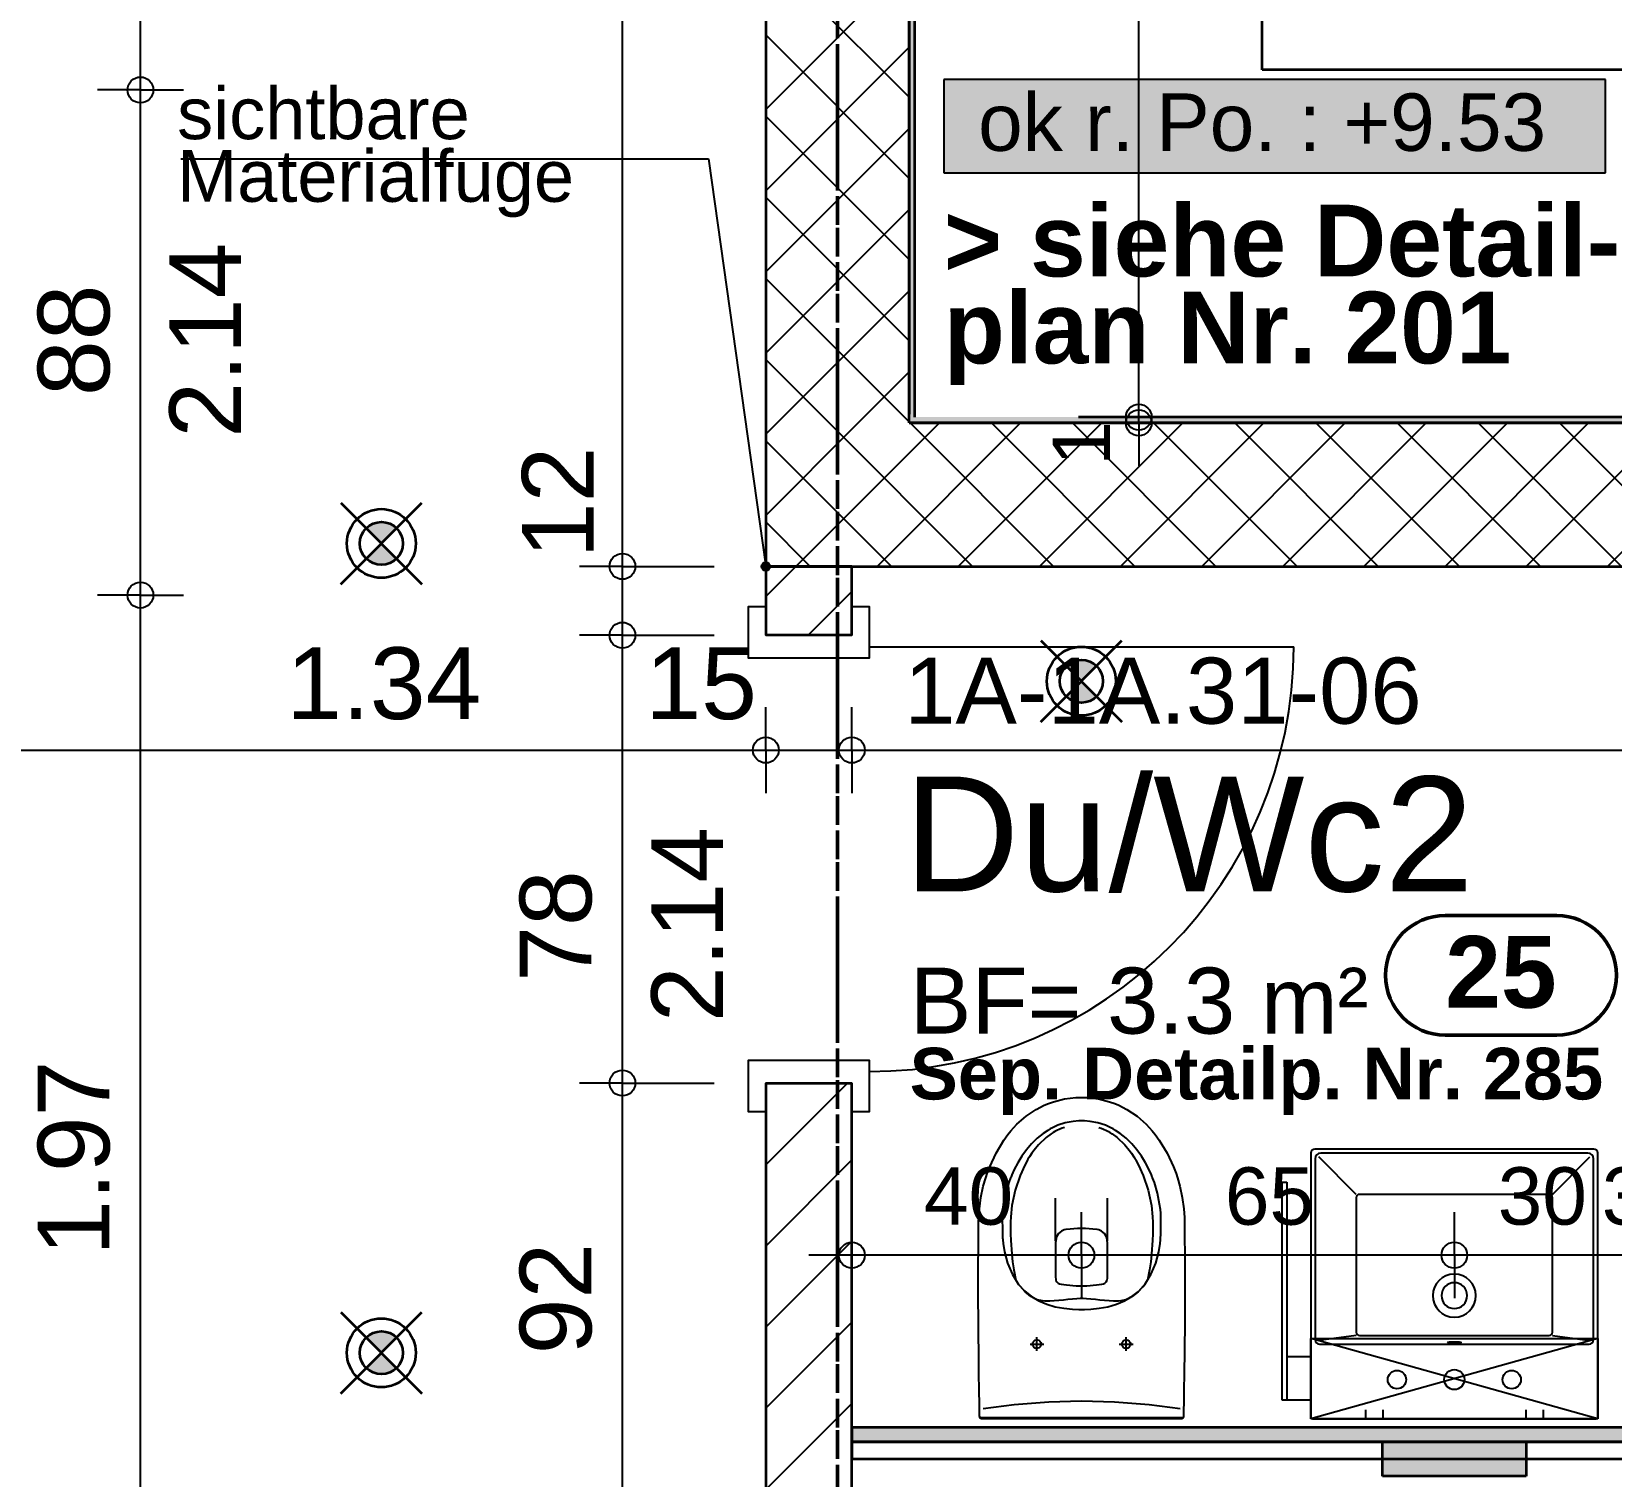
# Model space of a CAD drawing. Header units: centimetres. Extents: x 0.3 to 84.3, y 0.3 to 59.7.
# Drawn here: x 40.36 to 45.86, y 28.48 to 33.51 of the extents above; entities that cross this region are included whole.
import ezdxf

# ---------------------------------------------------------------- set-up
doc = ezdxf.new("R2010")
doc.units = ezdxf.units.CM
for name, pattern in [('AUSGEZOGEN', [0]), ('LINIE_23', [0.79, 0.4, -0.13, 0, -0.13, 0, -0.13]), ('PHANTOM', [63.5, 31.75, -6.35, 6.35, -6.35, 6.35, -6.35]), ('RAND', [44.45, 12.7, -6.35, 12.7, -6.35, 0, -6.35]), ('VERDECKT', [9.525, 6.35, -3.175])]:
    doc.linetypes.add(name, pattern=pattern)
for name, color, linetype, lineweight in [('Bauachsen grob', 7, 'RAND', 25), ('Daemmung', 7, 'AUSGEZOGEN', 35), ('Detailmasse', 7, 'AUSGEZOGEN', 25), ('Lauflinie', 7, 'AUSGEZOGEN', 25), ('Leichtbauwaende', 7, 'AUSGEZOGEN', 35), ('Raumbezeichnung', 7, 'AUSGEZOGEN', 35), ('Text Koten', 7, 'AUSGEZOGEN', 50), ('Text Werkplan Ausfuehrung', 7, 'AUSGEZOGEN', 50), ('Tuerzarge', 7, 'AUSGEZOGEN', 25), ('Wand Beton bewehrt', 7, 'AUSGEZOGEN', 35), ('Wand Mauerwerk tragend', 7, 'AUSGEZOGEN', 35), ('Werkplan- Ausfuehrungsmasse', 7, 'AUSGEZOGEN', 25)]:
    doc.layers.add(name, color=color, linetype=linetype, lineweight=lineweight)
for name, color, linetype, lineweight, true_color in [('Elektro Apparate', 7, 'AUSGEZOGEN', 35, 0x656565), ('Fachplaner Sanitaer', 7, 'AUSGEZOGEN', 35, 0x656565), ('Sanitaer Apparate', 7, 'AUSGEZOGEN', 35, 0x656565), ('Sanitaer Vermassung', 7, 'AUSGEZOGEN', 35, 0x656565)]:
    doc.layers.add(name, color=color, linetype=linetype, lineweight=lineweight, true_color=true_color)
doc.styles.add('ARIAL', font='ARIAL.TTF')

msp = doc.modelspace()

# ---------------------------------------------------------------- hatches: boundary and pattern name
at = {"layer": 'Daemmung', "linetype": 'AUSGEZOGEN', "lineweight": 35}
msp.add_hatch(color=254, dxfattribs=at).paths.add_polyline_path([(43.416, 38.5297), (43.416, 32.1497), (49.796, 32.1497), (49.796, 32.1697), (43.436, 32.1697), (43.436, 38.5297)])
at = {"layer": 'Elektro Apparate', "linetype": 'AUSGEZOGEN', "lineweight": 35}
h = msp.add_hatch(color=40, dxfattribs=at)
h.paths.add_polyline_path([(41.629, 31.6767), (41.576, 31.7297), (41.523, 31.6767), (41.5292, 31.6711), (41.5593, 31.6566), (41.5927, 31.6566), (41.6228, 31.6711)])
h.paths.add_polyline_path([(41.523, 31.7828), (41.576, 31.7297), (41.629, 31.7828), (41.6228, 31.7884), (41.5927, 31.8029), (41.5593, 31.8029), (41.5292, 31.7884)])
h = msp.add_hatch(color=40, dxfattribs=at)
h.paths.add_polyline_path([(44.069, 31.1967), (44.016, 31.2497), (43.963, 31.1967), (43.9692, 31.1911), (43.9993, 31.1766), (44.0327, 31.1766), (44.0628, 31.1911)])
h.paths.add_polyline_path([(43.963, 31.3028), (44.016, 31.2497), (44.069, 31.3028), (44.0628, 31.3084), (44.0327, 31.3229), (43.9993, 31.3229), (43.9692, 31.3084)])
h = msp.add_hatch(color=40, dxfattribs=at)
h.paths.add_polyline_path([(41.629, 28.8567), (41.576, 28.9097), (41.523, 28.8567), (41.5292, 28.8511), (41.5593, 28.8366), (41.5927, 28.8366), (41.6228, 28.8511)])
h.paths.add_polyline_path([(41.523, 28.9628), (41.576, 28.9097), (41.629, 28.9628), (41.6228, 28.9684), (41.5927, 28.9829), (41.5593, 28.9829), (41.5292, 28.9684)])
at = {"layer": 'Fachplaner Sanitaer', "linetype": 'AUSGEZOGEN', "lineweight": 35, "true_color": 0xedf5de}
msp.add_hatch(color=7, dxfattribs=at).paths.add_polyline_path([(45.566, 28.5997), (45.566, 28.4797), (45.066, 28.4797), (45.066, 28.5997)], flags=16)
at = {"layer": 'Leichtbauwaende', "linetype": 'AUSGEZOGEN', "lineweight": 25, "true_color": 0xababab}
msp.add_hatch(color=253, dxfattribs=at).paths.add_polyline_path([(43.216, 28.5997), (47.586, 28.5997), (47.586, 28.6497), (43.216, 28.6497)])
at = {"layer": 'Text Koten', "linetype": 'AUSGEZOGEN', "lineweight": 25, "true_color": 0xf1f1f1}
msp.add_hatch(color=7, dxfattribs=at).paths.add_polyline_path([(45.8427, 33.3458), (43.536, 33.3458), (43.536, 33.0214), (45.8427, 33.0214)])
at = {"layer": 'Text Werkplan Ausfuehrung', "linetype": 'AUSGEZOGEN', "lineweight": 25}
for points in [[(42.9068, 31.6615), (42.9216, 31.6636), (42.9139, 31.6646)], [(42.9277, 31.659), (42.9022, 31.6554), (42.9011, 31.6476)], [(42.9277, 31.659), (42.9011, 31.6476), (42.9309, 31.6518)], [(42.9309, 31.6518), (42.9011, 31.6476), (42.9043, 31.6405)], [(42.9216, 31.6636), (42.9068, 31.6615), (42.9022, 31.6554)], [(42.9216, 31.6636), (42.9022, 31.6554), (42.9277, 31.659)], [(42.9309, 31.6518), (42.9043, 31.6405), (42.9298, 31.6441)], [(42.9298, 31.6441), (42.9043, 31.6405), (42.9104, 31.6359)], [(42.9298, 31.6441), (42.9104, 31.6359), (42.9252, 31.638)], [(42.9252, 31.638), (42.9104, 31.6359), (42.9181, 31.6349)]]:
    msp.add_hatch(color=7, dxfattribs=at).paths.add_polyline_path(points)

# ---------------------------------------------------------------- linework, layer by layer
at = {"layer": 'Bauachsen grob', "color": 32, "linetype": 'LINIE_23', "lineweight": 50, "true_color": 0xc36e14}
for p, q in [((43.166, 1.3897), (43.166, 59.3503)), ((43.166, 2.2697), (43.166, 58.1))]:
    msp.add_line(p, q, dxfattribs=at)
at = {"layer": 'Daemmung', "color": 240, "linetype": 'VERDECKT', "lineweight": 35}
for p, q in [((43.416, 38.5297), (43.416, 32.1497)), ((43.436, 32.1697), (43.436, 38.5297)), ((50.356, 32.1697), (43.436, 32.1697)), ((43.416, 32.1497), (49.796, 32.1497))]:
    msp.add_line(p, q, dxfattribs=at)
at = {"layer": 'Detailmasse', "color": 240, "linetype": 'AUSGEZOGEN', "lineweight": 25}
for p, q in [((44.216, 32.1697), (44.066, 32.1697)), ((44.216, 32.1697), (44.366, 32.1697)), ((44.216, 32.1497), (44.216, 32.1697)), ((44.216, 32.1497), (44.066, 32.1497)), ((44.216, 32.1497), (44.366, 32.1497)), ((44.216, 32.1497), (44.216, 31.9997))]:
    msp.add_line(p, q, dxfattribs=at)
msp.add_lwpolyline([(44.216, 32.1697), (44.216, 32.6946), (44.216, 32.6946), (44.216, 34.6097)], dxfattribs=at)
for centre in [(44.216, 32.1697), (44.216, 32.1497)]:
    msp.add_circle(centre, 0.045, dxfattribs=at)
at = {"layer": 'Elektro Apparate', "color": 40, "linetype": 'AUSGEZOGEN', "lineweight": 35}
for p, q in [((41.4346, 31.8712), (41.7174, 31.5883)), ((41.4346, 31.5883), (41.7174, 31.8712)), ((43.8746, 31.3912), (44.1574, 31.1083)), ((43.8746, 31.1083), (44.1574, 31.3912)), ((41.4346, 29.0512), (41.7174, 28.7683)), ((41.4346, 28.7683), (41.7174, 29.0512))]:
    msp.add_line(p, q, dxfattribs=at)
for centre, radius in [((41.576, 31.7297), 0.12), ((41.576, 31.7297), 0.075), ((44.016, 31.2497), 0.12), ((44.016, 31.2497), 0.075), ((41.576, 28.9097), 0.12), ((41.576, 28.9097), 0.075)]:
    msp.add_circle(centre, radius, dxfattribs=at)
at = {"layer": 'Fachplaner Sanitaer', "color": 55, "linetype": 'VERDECKT', "lineweight": 35, "true_color": 0x91b44b}
for p, q in [((45.066, 28.4797), (45.066, 28.5997)), ((45.066, 28.5997), (45.566, 28.5997)), ((45.566, 28.5997), (45.566, 28.4797)), ((45.566, 28.4797), (45.066, 28.4797))]:
    msp.add_line(p, q, dxfattribs=at)
at = {"layer": 'Lauflinie', "color": 7, "linetype": 'AUSGEZOGEN', "lineweight": 35}
for p, q in [((44.646, 33.3797), (44.646, 36.2399)), ((49.796, 33.3797), (44.646, 33.3797))]:
    msp.add_line(p, q, dxfattribs=at)
at = {"layer": 'Leichtbauwaende', "color": 7, "linetype": 'AUSGEZOGEN', "lineweight": 35}
for p, q in [((47.586, 28.6497), (43.216, 28.6497)), ((43.216, 28.6497), (43.216, 28.5997)), ((43.216, 28.5997), (47.586, 28.5997)), ((47.586, 28.5997), (43.216, 28.5997)), ((43.216, 28.5997), (43.216, 28.5397)), ((43.216, 28.5397), (47.586, 28.5397))]:
    msp.add_line(p, q, dxfattribs=at)
at = {"layer": 'Sanitaer Apparate', "color": 7, "linetype": 'AUSGEZOGEN', "lineweight": 25}
for p, q in [((43.9191, 29.7844), (43.9575, 29.7941)), ((43.9575, 29.7941), (43.9968, 29.799)), ((43.9968, 29.799), (44.0166, 29.7997)), ((44.0166, 29.7997), (44.0365, 29.799)), ((44.0365, 29.799), (44.0758, 29.7941)), ((44.0758, 29.7941), (44.1142, 29.7844)), ((43.8234, 29.7342), (43.8587, 29.7578)), ((43.8587, 29.7578), (43.8867, 29.7721)), ((43.8867, 29.7721), (43.901, 29.7781)), ((43.901, 29.7781), (43.9191, 29.7844)), ((44.1142, 29.7844), (44.1323, 29.7781)), ((44.1323, 29.7781), (44.1466, 29.7721)), ((44.1466, 29.7721), (44.1746, 29.7578)), ((44.1746, 29.7578), (44.2099, 29.7342)), ((43.76, 29.6705), (43.7701, 29.6833)), ((43.7701, 29.6833), (43.7914, 29.7065)), ((43.7914, 29.7065), (43.8234, 29.7342)), ((43.8987, 29.6848), (43.8825, 29.6739)), ((43.9067, 29.6895), (43.8987, 29.6848)), ((43.9152, 29.694), (43.9067, 29.6895)), ((43.9338, 29.7023), (43.9152, 29.694)), ((43.9307, 29.6842), (43.9237, 29.6805)), ((43.9412, 29.6891), (43.9307, 29.6842)), ((43.96, 29.7106), (43.9338, 29.7023)), ((43.9486, 29.6921), (43.9412, 29.6891)), ((43.9568, 29.6951), (43.9486, 29.6921)), ((43.987, 29.7159), (43.96, 29.7106)), ((44.0073, 29.7176), (43.987, 29.7159)), ((44.0169, 29.7178), (44.0073, 29.7176)), ((44.0265, 29.7176), (44.0169, 29.7178)), ((44.0468, 29.7159), (44.0265, 29.7176)), ((44.0738, 29.7106), (44.0468, 29.7159)), ((44.1, 29.7023), (44.0738, 29.7106)), ((44.077, 29.6951), (44.0852, 29.6921)), ((44.0852, 29.6921), (44.0926, 29.6891)), ((44.0926, 29.6891), (44.1031, 29.6842)), ((44.1186, 29.694), (44.1, 29.7023)), ((44.1031, 29.6842), (44.1101, 29.6805)), ((44.1271, 29.6895), (44.1186, 29.694)), ((44.1351, 29.6848), (44.1271, 29.6895)), ((44.1513, 29.674), (44.1351, 29.6848)), ((44.2099, 29.7342), (44.2419, 29.7065)), ((44.2419, 29.7065), (44.2632, 29.6833)), ((44.2632, 29.6833), (44.2733, 29.6705)), ((43.7187, 29.6051), (43.7458, 29.6501)), ((43.7458, 29.6501), (43.76, 29.6705)), ((43.8424, 29.6382), (43.8245, 29.6172)), ((43.862, 29.6574), (43.8424, 29.6382)), ((43.8665, 29.6346), (43.851, 29.6158)), ((43.8825, 29.6739), (43.862, 29.6574)), ((43.8928, 29.6596), (43.8665, 29.6346)), ((43.9106, 29.6726), (43.8928, 29.6596)), ((43.9181, 29.6772), (43.9106, 29.6726)), ((43.9237, 29.6805), (43.9181, 29.6772)), ((44.1101, 29.6805), (44.1157, 29.6772)), ((44.1157, 29.6772), (44.1232, 29.6726)), ((44.1232, 29.6726), (44.141, 29.6596)), ((44.141, 29.6596), (44.1673, 29.6346)), ((44.1717, 29.6574), (44.1513, 29.674)), ((44.1673, 29.6346), (44.1828, 29.6158)), ((44.1914, 29.6382), (44.1717, 29.6574)), ((44.2093, 29.6172), (44.1914, 29.6382)), ((44.2733, 29.6705), (44.2875, 29.6501)), ((44.2875, 29.6501), (44.3146, 29.6051)), ((43.6964, 29.5577), (43.7187, 29.6051)), ((43.8084, 29.5948), (43.794, 29.5712)), ((43.8245, 29.6172), (43.8084, 29.5948)), ((43.8266, 29.5786), (43.8187, 29.564)), ((43.8284, 29.5817), (43.8266, 29.5786)), ((43.8298, 29.5842), (43.8284, 29.5817)), ((43.8348, 29.5924), (43.8298, 29.5842)), ((43.8433, 29.6053), (43.8348, 29.5924)), ((43.851, 29.6158), (43.8433, 29.6053)), ((44.1828, 29.6158), (44.1905, 29.6053)), ((44.1905, 29.6053), (44.199, 29.5924)), ((44.199, 29.5924), (44.204, 29.5842)), ((44.204, 29.5842), (44.2054, 29.5817)), ((44.2054, 29.5817), (44.2072, 29.5786)), ((44.2072, 29.5786), (44.2151, 29.564)), ((44.2254, 29.5948), (44.2093, 29.6172)), ((44.2398, 29.5712), (44.2254, 29.5948)), ((44.3146, 29.6051), (44.3369, 29.5577)), ((44.816, 29.6057), (44.816, 28.6857)), ((45.802, 29.6197), (44.83, 29.6197)), ((44.8304, 29.5853), (44.8304, 28.9557)), ((44.974, 29.4618), (44.8438, 29.592)), ((45.7816, 29.6053), (44.8504, 29.6053)), ((45.658, 29.4618), (45.7882, 29.592)), ((45.8016, 28.9557), (45.8016, 29.5853)), ((45.816, 28.6857), (45.816, 29.6057)), ((43.6742, 29.4908), (43.6825, 29.5197)), ((43.6825, 29.5197), (43.6874, 29.5345)), ((43.6874, 29.5345), (43.6964, 29.5577)), ((43.7694, 29.5193), (43.7635, 29.5032)), ((43.7703, 29.5216), (43.7694, 29.5193)), ((43.7707, 29.5227), (43.7703, 29.5216)), ((43.7738, 29.53), (43.7707, 29.5227)), ((43.7818, 29.5478), (43.7738, 29.53)), ((43.794, 29.5712), (43.7818, 29.5478)), ((43.8022, 29.5276), (43.785, 29.4761)), ((43.8187, 29.564), (43.8022, 29.5276)), ((44.2151, 29.564), (44.2316, 29.5276)), ((44.2316, 29.5276), (44.2488, 29.4761)), ((44.252, 29.5477), (44.2398, 29.5712)), ((44.26, 29.53), (44.252, 29.5477)), ((44.2631, 29.5227), (44.26, 29.53)), ((44.2635, 29.5216), (44.2631, 29.5227)), ((44.2644, 29.5193), (44.2635, 29.5216)), ((44.2703, 29.5032), (44.2644, 29.5193)), ((44.3369, 29.5577), (44.3458, 29.5345)), ((44.3458, 29.5345), (44.3508, 29.5197)), ((44.3508, 29.5197), (44.3591, 29.4908)), ((43.6658, 29.4512), (43.6742, 29.4908)), ((43.7525, 29.4657), (43.745, 29.4273)), ((43.7635, 29.5032), (43.7525, 29.4657)), ((43.785, 29.4761), (43.7738, 29.423)), ((44.2488, 29.4761), (44.26, 29.423)), ((44.2814, 29.4657), (44.2703, 29.5032)), ((44.2888, 29.4273), (44.2814, 29.4657)), ((44.3591, 29.4908), (44.3675, 29.4512)), ((44.716, 28.7447), (44.716, 29.5047)), ((44.716, 29.5047), (44.732, 29.5047)), ((44.732, 29.5047), (44.732, 28.7447)), ((45.646, 29.4618), (44.986, 29.4618)), ((43.6582, 29.381), (43.6603, 29.411)), ((43.6603, 29.411), (43.6658, 29.4512)), ((43.7424, 29.4069), (43.7407, 29.387)), ((43.745, 29.4273), (43.7424, 29.4069)), ((43.7738, 29.423), (43.7696, 29.3833)), ((43.9259, 29.299), (43.9259, 29.4487)), ((44.1068, 29.299), (44.1068, 29.4487)), ((44.26, 29.423), (44.2642, 29.3833)), ((44.2913, 29.4086), (44.2888, 29.4273)), ((44.2924, 29.3957), (44.2913, 29.4086)), ((44.3675, 29.4512), (44.373, 29.411)), ((44.373, 29.411), (44.3751, 29.381)), ((44.974, 29.4498), (44.974, 28.9819)), ((45.658, 28.9819), (45.658, 29.4498)), ((43.6575, 29.344), (43.6577, 29.3575)), ((43.6577, 29.3575), (43.6578, 29.3673)), ((43.6578, 29.3673), (43.6582, 29.381)), ((43.7407, 29.387), (43.7404, 29.3669)), ((43.7404, 29.3669), (43.7405, 29.3484)), ((43.7689, 29.3643), (43.7688, 29.3464)), ((43.7696, 29.3833), (43.7689, 29.3643)), ((44.2642, 29.3833), (44.2649, 29.3643)), ((44.2649, 29.3643), (44.265, 29.3464)), ((44.2932, 29.3782), (44.2924, 29.3957)), ((44.2934, 29.3652), (44.2932, 29.3782)), ((44.2933, 29.3484), (44.2934, 29.3652)), ((44.3751, 29.381), (44.3755, 29.3673)), ((44.3755, 29.3673), (44.3756, 29.3575)), ((44.3756, 29.3575), (44.3758, 29.344)), ((43.657, 29.2819), (43.6574, 29.3284)), ((43.6574, 29.3284), (43.6575, 29.344)), ((43.7405, 29.3484), (43.741, 29.3234)), ((43.741, 29.3234), (43.7416, 29.3083)), ((43.7416, 29.3083), (43.7419, 29.3055)), ((43.7419, 29.3055), (43.7421, 29.3034)), ((43.7421, 29.3034), (43.7431, 29.291)), ((43.7688, 29.3464), (43.7692, 29.3203)), ((43.7692, 29.3203), (43.7699, 29.304)), ((43.7699, 29.304), (43.7703, 29.2971)), ((43.7703, 29.2971), (43.7707, 29.2898)), ((43.9288, 29.3138), (43.9262, 29.2931)), ((43.9359, 29.3252), (43.9288, 29.3138)), ((43.9462, 29.3339), (43.9359, 29.3252)), ((43.9556, 29.3378), (43.9462, 29.3339)), ((43.9622, 29.3391), (43.9556, 29.3378)), ((43.9767, 29.3408), (43.9622, 29.3391)), ((44.0023, 29.3424), (43.9767, 29.3408)), ((44.0303, 29.3424), (44.0023, 29.3424)), ((44.056, 29.3408), (44.0303, 29.3424)), ((44.0705, 29.3391), (44.056, 29.3408)), ((44.077, 29.3378), (44.0705, 29.3391)), ((44.0864, 29.3339), (44.077, 29.3378)), ((44.0968, 29.3252), (44.0864, 29.3339)), ((44.1039, 29.3138), (44.0968, 29.3252)), ((44.1057, 29.3056), (44.1039, 29.3138)), ((44.1065, 29.2874), (44.1057, 29.3056)), ((44.2635, 29.2971), (44.2631, 29.2898)), ((44.2639, 29.304), (44.2635, 29.2971)), ((44.2646, 29.3203), (44.2639, 29.304)), ((44.265, 29.3464), (44.2646, 29.3203)), ((44.2907, 29.291), (44.2917, 29.3034)), ((44.2917, 29.3034), (44.2919, 29.3055)), ((44.2919, 29.3055), (44.2922, 29.3083)), ((44.2922, 29.3083), (44.2928, 29.3234)), ((44.2928, 29.3234), (44.2933, 29.3484)), ((44.3758, 29.344), (44.376, 29.3209)), ((44.376, 29.3209), (44.3765, 29.2442)), ((43.6567, 29.2066), (43.657, 29.2819)), ((43.7431, 29.291), (43.7475, 29.2615)), ((43.7475, 29.2615), (43.7582, 29.2224)), ((43.7707, 29.2898), (43.7711, 29.2836)), ((43.7711, 29.2836), (43.772, 29.2715)), ((43.772, 29.2715), (43.7736, 29.2526)), ((43.7736, 29.2526), (43.7748, 29.2396)), ((43.9262, 29.2931), (43.9259, 29.2345)), ((44.1068, 29.1693), (44.1065, 29.2874)), ((44.2602, 29.2526), (44.259, 29.2396)), ((44.2618, 29.2715), (44.2602, 29.2526)), ((44.2627, 29.2836), (44.2618, 29.2715)), ((44.2631, 29.2898), (44.2627, 29.2836)), ((44.2756, 29.2224), (44.2863, 29.2615)), ((44.2863, 29.2615), (44.2907, 29.291)), ((44.3765, 29.2442), (44.3767, 29.1612)), ((43.6567, 29.1536), (43.6567, 29.2066)), ((43.7582, 29.2224), (43.7754, 29.1829)), ((43.7748, 29.2396), (43.7763, 29.2264)), ((43.7763, 29.2264), (43.7802, 29.1982)), ((43.7802, 29.1982), (43.7871, 29.1622)), ((43.9259, 29.2345), (43.926, 29.1777)), ((44.2536, 29.1982), (44.2467, 29.1622)), ((44.2575, 29.2264), (44.2536, 29.1982)), ((44.259, 29.2396), (44.2575, 29.2264)), ((44.2598, 29.1851), (44.2756, 29.2224)), ((43.6567, 29.0996), (43.6567, 29.1536)), ((43.7754, 29.1829), (43.7973, 29.1479)), ((43.7973, 29.1479), (43.818, 29.1252)), ((43.8196, 29.1226), (43.8021, 29.1417)), ((43.926, 29.1777), (43.9272, 29.1621)), ((43.9272, 29.1621), (43.9306, 29.1565)), ((43.9306, 29.1565), (43.9355, 29.1522)), ((43.9355, 29.1522), (43.9399, 29.1501)), ((43.9399, 29.1501), (43.945, 29.149)), ((43.945, 29.149), (43.9637, 29.1461)), ((43.9637, 29.1461), (43.9977, 29.1432)), ((43.9977, 29.1432), (44.0349, 29.1432)), ((44.0349, 29.1432), (44.069, 29.1461)), ((44.069, 29.1461), (44.0877, 29.149)), ((44.0877, 29.149), (44.0927, 29.1501)), ((44.0927, 29.1501), (44.0972, 29.1522)), ((44.0972, 29.1522), (44.1021, 29.1565)), ((44.1021, 29.1565), (44.1055, 29.1625)), ((44.1055, 29.1625), (44.1068, 29.1693)), ((44.2317, 29.1417), (44.2141, 29.1226)), ((44.2145, 29.1237), (44.2298, 29.1396)), ((44.2298, 29.1396), (44.2368, 29.1482)), ((44.2368, 29.1482), (44.2447, 29.1594)), ((44.2447, 29.1594), (44.2598, 29.1851)), ((44.3767, 29.1612), (44.3766, 29.0996)), ((43.657, 29.0221), (43.6567, 29.0996)), ((43.818, 29.1252), (43.8421, 29.1056)), ((43.8403, 29.1059), (43.8196, 29.1226)), ((43.8623, 29.0948), (43.8403, 29.1059)), ((43.8421, 29.1056), (43.8681, 29.0904)), ((43.8803, 29.0903), (43.8623, 29.0948)), ((43.8681, 29.0904), (43.8959, 29.0788)), ((43.8889, 29.0895), (43.8803, 29.0903)), ((43.8947, 29.0893), (43.8889, 29.0895)), ((43.9059, 29.0894), (43.8947, 29.0893)), ((43.8959, 29.0788), (43.9251, 29.0704)), ((43.9212, 29.0902), (43.9059, 29.0894)), ((43.9371, 29.0916), (43.9212, 29.0902)), ((43.9531, 29.0933), (43.9371, 29.0916)), ((43.969, 29.0951), (43.9531, 29.0933)), ((43.985, 29.0968), (43.969, 29.0951)), ((44.0003, 29.098), (43.985, 29.0968)), ((44.0116, 29.0984), (44.0003, 29.098)), ((44.0169, 29.0985), (44.0116, 29.0984)), ((44.0222, 29.0984), (44.0169, 29.0985)), ((44.0335, 29.098), (44.0222, 29.0984)), ((44.0488, 29.0968), (44.0335, 29.098)), ((44.0648, 29.0951), (44.0488, 29.0968)), ((44.0807, 29.0933), (44.0648, 29.0951)), ((44.0967, 29.0916), (44.0807, 29.0933)), ((44.1126, 29.0902), (44.0967, 29.0916)), ((44.1086, 29.0704), (44.1379, 29.0788)), ((44.1278, 29.0894), (44.1126, 29.0902)), ((44.1391, 29.0893), (44.1278, 29.0894)), ((44.1379, 29.0788), (44.1657, 29.0904)), ((44.1449, 29.0895), (44.1391, 29.0893)), ((44.1534, 29.0903), (44.1449, 29.0895)), ((44.1715, 29.0948), (44.1534, 29.0903)), ((44.1657, 29.0904), (44.1917, 29.1056)), ((44.1935, 29.1059), (44.1715, 29.0948)), ((44.1917, 29.1056), (44.2145, 29.1237)), ((44.2141, 29.1226), (44.1935, 29.1059)), ((44.3766, 29.0996), (44.3762, 29.0142)), ((43.6574, 28.9677), (43.657, 29.0221)), ((43.9251, 29.0704), (43.9553, 29.0648)), ((43.9553, 29.0648), (43.9848, 29.0618)), ((43.9848, 29.0618), (44.0066, 29.0608)), ((44.0066, 29.0608), (44.0169, 29.0607)), ((44.0169, 29.0607), (44.0272, 29.0608)), ((44.0272, 29.0608), (44.049, 29.0618)), ((44.049, 29.0618), (44.0785, 29.0648)), ((44.0785, 29.0648), (44.1086, 29.0704)), ((43.658, 28.9125), (43.6574, 28.9677)), ((44.3762, 29.0142), (44.3754, 28.9202)), ((44.974, 28.9699), (44.8438, 28.9531)), ((44.986, 28.9699), (45.646, 28.9699)), ((45.658, 28.9699), (45.7882, 28.9531)), ((43.659, 28.8334), (43.658, 28.9125)), ((43.8371, 28.94), (43.8851, 28.94)), ((43.8461, 28.94), (43.8472, 28.9454)), ((43.8473, 28.9343), (43.8461, 28.94)), ((43.8472, 28.9454), (43.8501, 28.9501)), ((43.8505, 28.9294), (43.8473, 28.9343)), ((43.8501, 28.9501), (43.8543, 28.9533)), ((43.8551, 28.9263), (43.8505, 28.9294)), ((43.8543, 28.9533), (43.8583, 28.9547)), ((43.8592, 28.9251), (43.8551, 28.9263)), ((43.8583, 28.9547), (43.8607, 28.955)), ((43.8618, 28.925), (43.8592, 28.9251)), ((43.8607, 28.955), (43.8631, 28.9548)), ((43.8611, 28.916), (43.8611, 28.964)), ((43.8646, 28.9254), (43.8618, 28.925)), ((43.8631, 28.9548), (43.8671, 28.9537)), ((43.8686, 28.9271), (43.8646, 28.9254)), ((43.8671, 28.9537), (43.8716, 28.9505)), ((43.8724, 28.9303), (43.8686, 28.9271)), ((43.8716, 28.9505), (43.8748, 28.946)), ((43.875, 28.9345), (43.8724, 28.9303)), ((43.8748, 28.946), (43.8759, 28.9418)), ((43.876, 28.9384), (43.875, 28.9345)), ((43.8759, 28.9418), (43.876, 28.9384)), ((44.1482, 28.94), (44.1962, 28.94)), ((44.1572, 28.94), (44.1584, 28.9457)), ((44.1584, 28.9343), (44.1572, 28.94)), ((44.1584, 28.9457), (44.1617, 28.9505)), ((44.1617, 28.9294), (44.1584, 28.9343)), ((44.1617, 28.9505), (44.1662, 28.9537)), ((44.1662, 28.9263), (44.1617, 28.9294)), ((44.1662, 28.9537), (44.1704, 28.9548)), ((44.1704, 28.9251), (44.1662, 28.9263)), ((44.1704, 28.9548), (44.174, 28.9548)), ((44.174, 28.9251), (44.1704, 28.9251)), ((44.1722, 28.916), (44.1722, 28.964)), ((44.174, 28.9548), (44.1782, 28.9537)), ((44.1782, 28.9263), (44.174, 28.9251)), ((44.1782, 28.9537), (44.1827, 28.9505)), ((44.1827, 28.9294), (44.1782, 28.9263)), ((44.1827, 28.9505), (44.1859, 28.946)), ((44.1859, 28.9339), (44.1827, 28.9294)), ((44.1859, 28.946), (44.1871, 28.9417)), ((44.1871, 28.9382), (44.1859, 28.9339)), ((44.1871, 28.9417), (44.1871, 28.9382)), ((44.3754, 28.9202), (44.3743, 28.8334)), ((44.816, 28.7997), (44.816, 28.9597)), ((44.732, 28.8967), (44.816, 28.8967)), ((44.816, 28.8967), (44.816, 28.7447)), ((43.6598, 28.7839), (43.659, 28.8334)), ((44.3743, 28.8334), (44.3735, 28.7839)), ((43.6601, 28.764), (43.6598, 28.7839)), ((43.6604, 28.7441), (43.6601, 28.764)), ((44.3732, 28.764), (44.3729, 28.7441)), ((44.3735, 28.7839), (44.3732, 28.764)), ((43.6606, 28.7321), (43.6604, 28.7441)), ((43.6606, 28.7301), (43.6606, 28.7321)), ((43.6606, 28.7299), (43.6606, 28.7301)), ((43.6607, 28.7284), (43.6606, 28.7299)), ((43.6607, 28.7252), (43.6607, 28.7284)), ((43.6608, 28.72), (43.6607, 28.7252)), ((43.6609, 28.714), (43.6608, 28.72)), ((43.6611, 28.7078), (43.6609, 28.714)), ((43.6612, 28.7016), (43.6611, 28.7078)), ((43.6613, 28.6957), (43.6612, 28.7016)), ((43.6614, 28.6904), (43.6613, 28.6957)), ((43.6615, 28.687), (43.6614, 28.6904)), ((43.6732, 28.7161), (43.7814, 28.7293)), ((43.7814, 28.7293), (43.902, 28.7385)), ((43.902, 28.7385), (44.0169, 28.7419)), ((44.0169, 28.7419), (44.1318, 28.7385)), ((44.1318, 28.7385), (44.2524, 28.7293)), ((44.2524, 28.7293), (44.3606, 28.7161)), ((44.3719, 28.6904), (44.3718, 28.687)), ((44.372, 28.6957), (44.3719, 28.6904)), ((44.3721, 28.7016), (44.372, 28.6957)), ((44.3722, 28.7078), (44.3721, 28.7016)), ((44.3724, 28.714), (44.3722, 28.7078)), ((44.3725, 28.72), (44.3724, 28.714)), ((44.3726, 28.7252), (44.3725, 28.72)), ((44.3727, 28.7287), (44.3726, 28.7252)), ((44.3729, 28.7441), (44.3727, 28.7321)), ((44.3727, 28.7321), (44.3727, 28.7301)), ((44.3727, 28.7301), (44.3727, 28.7299)), ((44.3727, 28.7299), (44.3727, 28.7287)), ((44.816, 28.7447), (44.716, 28.7447)), ((45.006, 28.7115), (45.006, 28.6815)), ((45.0672, 28.7115), (45.0672, 28.6815)), ((45.5647, 28.7115), (45.5647, 28.6815)), ((45.626, 28.7115), (45.626, 28.6815)), ((43.6616, 28.6856), (43.6615, 28.687)), ((43.6621, 28.6845), (43.6616, 28.6856)), ((43.6637, 28.6823), (43.6621, 28.6845)), ((43.6626, 28.6837), (44.3707, 28.6837)), ((43.666, 28.6797), (43.6637, 28.6823)), ((44.366, 28.6797), (43.666, 28.6797)), ((44.3681, 28.6806), (44.366, 28.6797)), ((44.3698, 28.6825), (44.3681, 28.6806)), ((44.3712, 28.6845), (44.3698, 28.6825)), ((44.3717, 28.6856), (44.3712, 28.6845)), ((44.3718, 28.687), (44.3717, 28.6856)), ((44.822, 28.6797), (45.81, 28.6797))]:
    msp.add_line(p, q, dxfattribs=at)
at = {"layer": 'Sanitaer Apparate', "color": 7, "linetype": 'PHANTOM', "lineweight": 25}
for p, q in [((44.816, 28.6797), (44.816, 28.9597)), ((44.816, 28.9597), (45.816, 28.9597)), ((45.816, 28.6797), (44.816, 28.9597)), ((45.816, 28.9597), (44.816, 28.6797)), ((45.816, 28.9597), (45.816, 28.6797)), ((45.816, 28.6797), (44.816, 28.6797))]:
    msp.add_line(p, q, dxfattribs=at)
at = {"layer": 'Sanitaer Apparate', "color": 7, "linetype": 'AUSGEZOGEN', "lineweight": 25}
msp.add_lwpolyline([(44.8464, 28.9397), (45.316, 28.9397), (45.7856, 28.9397)], dxfattribs=at)
for centre, radius in [((45.116, 28.8163), 0.032), ((45.316, 28.8163), 0.035), ((45.516, 28.8163), 0.032)]:
    msp.add_circle(centre, radius, dxfattribs=at)
for centre, radius, start, end in [((44.83, 29.6057), 0.014, 90, 180), ((44.8504, 29.5853), 0.02, 90, 180), ((45.7816, 29.5853), 0.02, 0, 90), ((45.802, 29.6057), 0.014, 0, 90), ((44.986, 29.4498), 0.012, 90, 180), ((45.646, 29.4498), 0.012, 0, 90), ((45.316, 29.1089), 0.075, 90, 270), ((45.316, 29.1089), 0.045, 90, 270), ((45.316, 29.1089), 0.075, 270, 90), ((45.316, 29.1089), 0.045, 270, 90), ((44.986, 28.9819), 0.012, 180, 270), ((45.646, 28.9819), 0.012, 270, 0), ((44.8464, 28.9557), 0.016, 180, 270), ((45.7856, 28.9557), 0.016, 270, 0), ((44.822, 28.6857), 0.006, 180, 270), ((45.81, 28.6857), 0.006, 270, 0)]:
    msp.add_arc(centre, radius, start, end, dxfattribs=at)
msp.add_ellipse((45.316, 28.9459), major_axis=(-0.024, 0), ratio=0.087489, dxfattribs=at)
at = {"layer": 'Sanitaer Vermassung', "color": 240, "linetype": 'AUSGEZOGEN', "lineweight": 25}
for p, q in [((43.216, 29.2497), (43.216, 29.3997)), ((44.016, 29.2497), (44.016, 29.3997)), ((45.316, 29.2497), (45.316, 29.3997)), ((43.216, 29.2497), (43.066, 29.2497)), ((43.216, 29.2497), (43.216, 29.0997)), ((43.216, 29.2497), (43.216, 29.2497)), ((44.016, 29.2497), (43.216, 29.2497)), ((44.016, 29.2497), (44.016, 29.0997)), ((44.016, 29.2497), (44.016, 29.2497)), ((45.316, 29.2497), (44.016, 29.2497)), ((45.316, 29.2497), (45.316, 29.0997)), ((45.316, 29.2497), (45.316, 29.2497)), ((45.916, 29.2497), (45.316, 29.2497))]:
    msp.add_line(p, q, dxfattribs=at)
for centre in [(43.216, 29.2497), (44.016, 29.2497), (45.316, 29.2497)]:
    msp.add_circle(centre, 0.045, dxfattribs=at)
at = {"layer": 'Text Koten', "color": 7, "linetype": 'AUSGEZOGEN', "lineweight": 25}
for p, q in [((43.536, 33.3458), (43.536, 33.0214)), ((45.8427, 33.3458), (43.536, 33.3458)), ((45.8427, 33.0214), (45.8427, 33.3458)), ((43.536, 33.0214), (45.8427, 33.0214))]:
    msp.add_line(p, q, dxfattribs=at)
at = {"layer": 'Text Werkplan Ausfuehrung', "color": 7, "linetype": 'AUSGEZOGEN', "lineweight": 25}
for p, q in [((40.8766, 33.0697), (42.716, 33.0697)), ((42.716, 33.0697), (42.916, 31.6497)), ((42.9139, 31.6646), (42.9139, 31.6646)), ((42.9011, 31.6476), (42.9011, 31.6476)), ((42.9181, 31.6349), (42.9181, 31.6349)), ((42.9309, 31.6518), (42.9309, 31.6518))]:
    msp.add_line(p, q, dxfattribs=at)
at = {"layer": 'Text Werkplan Ausfuehrung', "color": 240, "linetype": 'AUSGEZOGEN', "lineweight": 50}
for p, q in [((45.6728, 30.4335), (45.2843, 30.4335)), ((45.6728, 30.0168), (45.2843, 30.0168))]:
    msp.add_line(p, q, dxfattribs=at)
at = {"layer": 'Text Werkplan Ausfuehrung', "color": 7, "linetype": 'AUSGEZOGEN', "lineweight": 25}
msp.add_circle((42.916, 31.6497), 0.015, dxfattribs=at)
at = {"layer": 'Text Werkplan Ausfuehrung', "color": 240, "linetype": 'AUSGEZOGEN', "lineweight": 50}
for centre, start, end in [((45.2843, 30.2251), 90, 270), ((45.6728, 30.2251), 270, 90)]:
    msp.add_arc(centre, 0.2083, start, end, dxfattribs=at)
at = {"layer": 'Tuerzarge', "color": 7, "linetype": 'AUSGEZOGEN', "lineweight": 25}
msp.add_line((43.276, 31.3697), (44.756, 31.3697), dxfattribs=at)
for points in [[(43.066, 31.4097), (43.216, 31.4097), (43.216, 31.5097), (43.276, 31.5097), (43.276, 31.3297), (42.856, 31.3297), (42.856, 31.5097), (42.916, 31.5097), (42.916, 31.4097), (43.066, 31.4097)], [(43.066, 29.9297), (43.276, 29.9297), (43.276, 29.7497), (43.216, 29.7497), (43.216, 29.8497), (42.916, 29.8497), (42.916, 29.7497), (42.856, 29.7497), (42.856, 29.9297), (43.066, 29.9297)]]:
    msp.add_lwpolyline(points, dxfattribs=at)
msp.add_arc((43.276, 31.3697), 1.48, 270, 0, dxfattribs=at)
at = {"layer": 'Wand Beton bewehrt', "color": 7, "linetype": 'AUSGEZOGEN', "lineweight": 35}
for p, q in [((42.916, 39.2297), (42.916, 32.1497)), ((43.416, 32.1497), (43.416, 35.5297)), ((42.916, 32.1497), (42.916, 31.6497)), ((52.256, 32.1497), (43.416, 32.1497)), ((42.916, 31.6497), (43.216, 31.6497)), ((43.216, 31.6497), (47.586, 31.6497))]:
    msp.add_line(p, q, dxfattribs=at)
at = {"layer": 'Wand Beton bewehrt', "color": 7, "linetype": 'AUSGEZOGEN', "lineweight": 25}
for p, q in [((42.916, 33.7844), (43.416, 33.2844)), ((42.916, 33.2416), (43.416, 33.7416)), ((42.916, 33.5016), (43.416, 33.0016)), ((42.916, 32.9588), (43.416, 33.4588)), ((42.916, 33.2187), (43.416, 32.7187)), ((42.916, 32.6759), (43.416, 33.1759)), ((42.916, 32.9359), (43.416, 32.4359)), ((42.916, 32.3931), (43.416, 32.8931)), ((42.916, 32.653), (43.416, 32.153)), ((42.9555, 32.1497), (43.416, 32.6103)), ((42.916, 32.3702), (43.1364, 32.1497)), ((43.2383, 32.1497), (43.416, 32.3274)), ((42.916, 32.1103), (42.9555, 32.1497)), ((42.916, 31.8274), (43.2383, 32.1497)), ((43.0212, 31.6497), (43.5212, 32.1497)), ((43.6364, 31.6497), (43.1364, 32.1497)), ((43.304, 31.6497), (43.804, 32.1497)), ((43.9193, 31.6497), (43.4193, 32.1497)), ((43.5868, 31.6497), (44.0868, 32.1497)), ((44.2021, 31.6497), (43.7021, 32.1497)), ((43.8697, 31.6497), (44.3697, 32.1497)), ((44.485, 31.6497), (43.985, 32.1497)), ((44.1525, 31.6497), (44.6525, 32.1497)), ((44.7678, 31.6497), (44.2678, 32.1497)), ((44.4354, 31.6497), (44.9354, 32.1497)), ((45.0507, 31.6497), (44.5507, 32.1497)), ((44.7182, 31.6497), (45.2182, 32.1497)), ((45.3335, 31.6497), (44.8335, 32.1497)), ((45.0011, 31.6497), (45.5011, 32.1497)), ((45.6163, 31.6497), (45.1163, 32.1497)), ((45.2839, 31.6497), (45.7839, 32.1497)), ((45.8992, 31.6497), (45.3992, 32.1497)), ((45.5667, 31.6497), (46.0667, 32.1497)), ((46.182, 31.6497), (45.682, 32.1497)), ((45.8496, 31.6497), (46.3496, 32.1497)), ((43.3536, 31.6497), (42.916, 32.0873)), ((43.0708, 31.6497), (42.916, 31.8045))]:
    msp.add_line(p, q, dxfattribs=at)
at = {"layer": 'Wand Mauerwerk tragend', "color": 7, "linetype": 'AUSGEZOGEN', "lineweight": 35}
for p, q in [((42.916, 31.6497), (42.916, 31.4097)), ((43.216, 31.6497), (42.916, 31.6497)), ((43.216, 31.4097), (43.216, 31.6497)), ((43.216, 31.4097), (42.916, 31.4097)), ((42.916, 29.8497), (43.216, 29.8497)), ((42.916, 29.8497), (42.916, 28.0097)), ((43.216, 28.6497), (43.216, 29.8497)), ((43.216, 28.5997), (43.216, 28.6497)), ((43.216, 28.5397), (43.216, 28.5997)), ((43.216, 28.0097), (43.216, 28.5397))]:
    msp.add_line(p, q, dxfattribs=at)
at = {"layer": 'Wand Mauerwerk tragend', "color": 7, "linetype": 'AUSGEZOGEN', "lineweight": 25}
for p, q in [((43.064, 31.4097), (43.216, 31.5617)), ((42.916, 29.5647), (43.2011, 29.8497)), ((42.916, 29.8475), (42.9182, 29.8497)), ((42.916, 29.2818), (43.216, 29.5818)), ((42.916, 28.999), (43.216, 29.299)), ((42.916, 28.7162), (43.216, 29.0162)), ((42.916, 28.4333), (43.216, 28.7333))]:
    msp.add_line(p, q, dxfattribs=at)
msp.add_lwpolyline([(42.916, 31.5446), (42.916, 31.5446), (43.0212, 31.6497)], dxfattribs=at)
at = {"layer": 'Werkplan- Ausfuehrungsmasse', "color": 7, "linetype": 'AUSGEZOGEN', "lineweight": 25}
for p, q in [((42.416, 31.6497), (42.416, 39.2297)), ((40.736, 33.3097), (40.736, 35.1097)), ((40.736, 33.3097), (40.586, 33.3097)), ((40.736, 33.3097), (40.886, 33.3097)), ((40.736, 31.5497), (40.736, 33.3097)), ((42.416, 31.6497), (42.266, 31.6497)), ((42.416, 31.6497), (42.566, 31.6497)), ((42.416, 31.4097), (42.416, 31.6497)), ((40.736, 31.5497), (40.586, 31.5497)), ((40.736, 31.5497), (40.886, 31.5497)), ((40.736, 27.6097), (40.736, 31.5497)), ((42.416, 31.4097), (42.266, 31.4097)), ((42.416, 31.4097), (42.566, 31.4097)), ((42.916, 31.0097), (42.916, 31.1597)), ((43.216, 31.0097), (43.216, 31.1597)), ((40.236, 31.0097), (42.916, 31.0097)), ((42.916, 31.0097), (42.916, 30.8597)), ((42.916, 31.0097), (42.916, 31.0097)), ((42.916, 31.0097), (43.216, 31.0097)), ((43.216, 31.0097), (43.216, 30.8597)), ((43.216, 31.0097), (43.216, 31.0097)), ((43.216, 31.0097), (47.586, 31.0097)), ((42.416, 29.8497), (42.266, 29.8497)), ((42.416, 29.8497), (42.566, 29.8497))]:
    msp.add_line(p, q, dxfattribs=at)
for points in [[(40.736, 33.3097), (40.6735, 33.3097), (40.6735, 33.3097), (40.6735, 33.3097), (40.6735, 33.3097), (40.6735, 33.3097), (40.6735, 33.3097), (40.6735, 33.3097), (40.6735, 33.3097), (40.6735, 33.3097), (40.6735, 33.3097), (40.6735, 33.3097), (40.6735, 33.3097), (40.6735, 33.3097), (40.6735, 33.3097), (40.6735, 33.3097), (40.6735, 33.3097), (40.6655, 33.3097), (40.6655, 33.3097), (40.636, 33.3097)], [(42.416, 31.6497), (42.4903, 31.6497), (42.4903, 31.6497), (42.736, 31.6497)], [(40.736, 31.5497), (40.6735, 31.5497), (40.6735, 31.5497), (40.6735, 31.5497), (40.6735, 31.5497), (40.6735, 31.5497), (40.6735, 31.5497), (40.6735, 31.5497), (40.6735, 31.5497), (40.6735, 31.5497), (40.6735, 31.5497), (40.6735, 31.5497), (40.6735, 31.5497), (40.6735, 31.5497), (40.6735, 31.5497), (40.6735, 31.5497), (40.6735, 31.5497), (40.6735, 31.5497), (40.6735, 31.5497), (40.6663, 31.5497), (40.6663, 31.5497), (40.636, 31.5497)], [(42.416, 31.4097), (42.4812, 31.4097), (42.4812, 31.4097), (42.736, 31.4097)], [(42.416, 29.8497), (42.416, 30.267), (42.416, 30.267), (42.416, 31.4097)], [(42.416, 29.8497), (42.4218, 29.8497), (42.4218, 29.8497), (42.736, 29.8497)], [(42.416, 28.0097), (42.416, 28.3495), (42.416, 28.3495), (42.416, 29.8497)]]:
    msp.add_lwpolyline(points, dxfattribs=at)
for centre in [(40.736, 33.3097), (42.416, 31.6497), (40.736, 31.5497), (42.416, 31.4097), (42.916, 31.0097), (43.216, 31.0097), (42.416, 29.8497)]:
    msp.add_circle(centre, 0.045, dxfattribs=at)

# ---------------------------------------------------------------- texts
at = {"layer": 'Detailmasse', "color": 240, "linetype": 'AUSGEZOGEN', "lineweight": 35, "insert": (44.116, 32.0006), "char_height": 0.2, "width": 0.1, "attachment_point": 7, "rotation": 90, "style": 'ARIAL'}
msp.add_mtext('1', dxfattribs=at)
at = {"layer": 'Raumbezeichnung', "color": 7, "linetype": 'AUSGEZOGEN', "lineweight": 50, "char_height": 0.23, "width": 0.115, "attachment_point": 7, "style": 'ARIAL'}
for s, insert in [('1A-1A.31-06', (43.3982, 31.0984)), ('BF=\\~3.3\\~m²', (43.4182, 30.0185))]:
    msp.add_mtext(s, dxfattribs=dict(at, insert=insert))
at = {"layer": 'Raumbezeichnung', "color": 7, "linetype": 'AUSGEZOGEN', "lineweight": 35, "insert": (43.3966, 30.5118), "char_height": 0.4, "width": 0.2, "attachment_point": 7, "style": 'ARIAL'}
msp.add_mtext('Du/Wc2', dxfattribs=at)
at = {"layer": 'Sanitaer Vermassung', "color": 240, "linetype": 'AUSGEZOGEN', "lineweight": 35, "char_height": 0.2, "width": 0.1, "attachment_point": 7, "style": 'ARIAL'}
for s, insert in [('40', (43.4673, 29.3531)), ('65', (44.5162, 29.3531)), ('30', (45.4673, 29.3533)), ('3', (45.83, 29.3533))]:
    msp.add_mtext(s, dxfattribs=dict(at, insert=insert))
at = {"layer": 'Text Koten', "color": 7, "linetype": 'AUSGEZOGEN', "lineweight": 35, "insert": (43.656, 33.0947), "char_height": 0.2, "width": 0.1, "attachment_point": 7, "style": 'ARIAL'}
msp.add_mtext('ok\\~r.\\~Po.\\~:\\~+9.53', dxfattribs=at)
at = {"layer": 'Text Werkplan Ausfuehrung', "color": 7, "linetype": 'AUSGEZOGEN', "lineweight": 35, "char_height": 0.18, "width": 0.09, "attachment_point": 7, "style": 'ARIAL'}
for s, insert in [('sichtbare\\~', (40.864, 33.1357)), ('Materialfuge', (40.864, 32.8657)), ('\\fArial|i0|b1|c0|p0;Sep.\\~Detailp.\\~Nr.\\~285', (43.4175, 29.7381))]:
    msp.add_mtext(s, dxfattribs=dict(at, insert=insert))
at = {"layer": 'Text Werkplan Ausfuehrung', "color": 7, "linetype": 'AUSGEZOGEN', "lineweight": 50, "char_height": 0.25, "width": 0.125, "attachment_point": 7, "style": 'ARIAL'}
for s, insert in [('\\fArial|i0|b1|c0|p0;>\\~siehe\\~Detail-', (43.536, 32.6564)), ('\\fArial|i0|b1|c0|p0;plan\\~Nr.\\~201', (43.536, 32.2814))]:
    msp.add_mtext(s, dxfattribs=dict(at, insert=insert))
at = {"layer": 'Text Werkplan Ausfuehrung', "color": 240, "linetype": 'AUSGEZOGEN', "lineweight": 50, "insert": (45.2843, 30.1085), "char_height": 0.25, "width": 0.125, "attachment_point": 7, "style": 'ARIAL'}
msp.add_mtext('\\fArial|i0|b1|c0|p0;25', dxfattribs=at)
at = {"layer": 'Werkplan- Ausfuehrungsmasse', "color": 7, "linetype": 'AUSGEZOGEN', "lineweight": 50, "char_height": 0.25, "width": 0.125, "attachment_point": 7, "rotation": 90, "style": 'ARIAL'}
for s, insert in [('2.14', (41.087, 32.0983)), ('88', (40.6317, 32.2432)), ('12', (42.316, 31.6781)), ('2.14', (42.767, 30.062)), ('78', (42.3117, 30.2025)), ('1.97', (40.6317, 29.2478)), ('92', (42.3117, 28.9043))]:
    msp.add_mtext(s, dxfattribs=dict(at, insert=insert))
at = {"layer": 'Werkplan- Ausfuehrungsmasse', "color": 7, "linetype": 'AUSGEZOGEN', "lineweight": 50, "char_height": 0.25, "width": 0.125, "attachment_point": 7, "style": 'ARIAL'}
for s, insert in [('1.34', (41.2446, 31.1142)), ('15', (42.4965, 31.114))]:
    msp.add_mtext(s, dxfattribs=dict(at, insert=insert))

doc.saveas('drawing.dxf')
